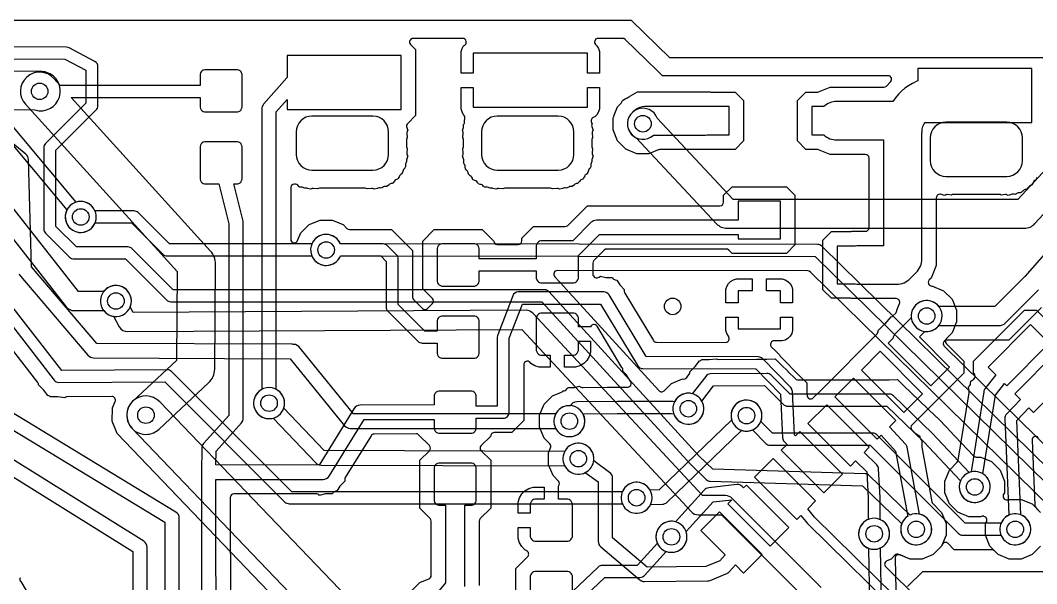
# Model space of a CAD drawing. Header units: millimetres. Extents: x 2.1 to 97.9, y 0.8 to 28.7.
# Drawn here: x 60.84 to 82.34, y 16.76 to 28.67 of the extents above; entities that cross this region are included whole.
import ezdxf

# ---------------------------------------------------------------- set-up
doc = ezdxf.new("R2010")
doc.units = ezdxf.units.MM

msp = doc.modelspace()

# ---------------------------------------------------------------- linework, layer by layer
at = {"layer": '16_copper'}
for points in [[(34.984, 27.908), (61.786, 27.845), (62.23, 27.61), (62.23, 26.913), (61.378, 26.061, 0.198912), (61.341, 25.972), (61.341, 24.257, 0.198912), (61.378, 24.167), (61.886, 23.659, 0.198912), (61.976, 23.622), (63.066, 23.622), (63.933, 22.755, 0.198912), (64.023, 22.718), (71.87, 22.718), (75.014, 19.282, 0.016008), (75.02, 19.276), (75.35, 18.958, 0.186257), (75.434, 18.923), (78.655, 18.829), (79.483, 18.026, 0.957925), (80.082, 17.762), (80.098, 17.802, 0.648057), (79.66, 18.208), (78.797, 19.046, 0.187495), (78.712, 19.082), (75.491, 19.176), (75.199, 19.456), (72.019, 22.931), (72.013, 22.936), (72.007, 22.942), (72.003, 22.945), (71.998, 22.949), (71.991, 22.953), (71.984, 22.958), (71.979, 22.96), (71.973, 22.963), (71.965, 22.965), (71.958, 22.968), (71.953, 22.968), (71.946, 22.97), (71.934, 22.971), (71.926, 22.972), (64.076, 22.972), (63.209, 23.839, 0.198912), (63.119, 23.876), (62.029, 23.876), (61.595, 24.31), (61.595, 25.919), (62.447, 26.771, 0.198912), (62.484, 26.861), (62.484, 27.686, 0.277807), (62.416, 27.798), (61.877, 28.084, 0.121731), (61.818, 28.099), (34.925, 28.162, 0.222506)], [(35.769, 26.835), (61.153, 26.772, 0.995419), (61.4, 27.565), (61.394, 27.567, 0.072343), (61.279, 27.584), (35.561, 27.648, 0.242866)], [(84.199, 27.321), (81.94, 24.879), (75.92, 24.879), (74.314, 26.6, 0.975486), (73.699, 26.374), (73.715, 26.334, 0.169009), (73.869, 26.183), (75.564, 24.367, 0.207885), (75.787, 24.27), (82.074, 24.27, 0.209053), (82.298, 24.368), (84.557, 26.81)], [(60.812, 23.301), (62.273, 21.586, 0.218558), (62.388, 21.533), (66.55, 21.514), (67.7, 20.097, 0.226019), (67.818, 20.041), (72.163, 20.041), (72.181, 20.011), (72.207, 19.977), (72.237, 19.946), (72.271, 19.92), (72.308, 19.899), (72.348, 19.882), (72.389, 19.871), (72.432, 19.866), (72.475, 19.866), (72.518, 19.871, 1), (72.389, 20.515), (72.348, 20.504, 0.192262), (72.163, 20.345), (67.891, 20.345), (66.762, 21.737, 0.263094), (66.619, 21.815), (66.61, 21.816, 0.039224), (66.587, 21.819), (62.459, 21.837), (61.079, 23.458), (61.017, 25.722, 0.219129), (60.961, 25.836), (60.294, 26.376, 0.169301)], [(84.639, 17.172), (77.794, 23.89, 0.196161), (77.705, 23.927), (67.612, 23.939, 0.664537), (67.008, 23.94), (63.997, 23.94), (63.336, 24.601, 0.198912), (63.246, 24.638), (62.422, 24.638, 0.96399), (61.81, 24.405), (61.826, 24.365, 0.643555), (62.423, 24.384), (63.193, 24.384), (63.855, 23.723, 0.198912), (63.945, 23.686), (67.008, 23.686, 0.66366), (67.612, 23.685), (77.653, 23.673), (84.46, 16.993)], [(82.862, 24.135), (82.084, 23.253), (81.45, 22.619), (80.267, 22.619), (80.257, 22.632), (80.226, 22.662), (80.192, 22.688), (80.155, 22.71), (80.115, 22.726), (80.074, 22.737), (80.031, 22.743), (79.989, 22.743), (79.946, 22.737), (79.905, 22.726), (79.865, 22.71), (79.828, 22.688), (79.794, 22.662), (79.763, 22.632), (79.737, 22.598), (79.716, 22.561), (79.699, 22.521), (79.688, 22.48), (79.683, 22.437), (79.683, 22.394), (79.688, 22.351), (79.699, 22.31), (79.716, 22.27), (79.737, 22.233), (79.763, 22.199), (79.794, 22.169), (79.828, 22.143), (79.865, 22.121), (79.905, 22.105), (79.946, 22.094), (79.989, 22.088), (80.031, 22.088), (80.074, 22.094, 0.17809), (80.267, 22.212), (81.534, 22.212, 0.198912), (81.678, 22.272), (82.376, 22.97, 0.015606)], [(83.739, 17.273), (77.55, 23.346, 0.19616), (77.497, 23.368), (72.199, 23.375, 0.652706), (72.143, 23.247), (72.237, 23.145, 0.011082), (72.239, 23.142), (72.361, 23.021, 0.113727), (72.377, 22.991), (74.347, 20.839, 0.427256), (74.457, 20.836), (74.612, 20.991), (74.844, 21.088, 0.334421), (74.935, 21.117), (74.989, 21.187), (74.991, 21.19, 0.127716), (75.004, 21.237), (75.108, 21.343, 0.029634), (75.114, 21.35), (75.205, 21.468), (75.208, 21.468), (75.212, 21.47, 0.127711), (75.255, 21.493), (75.403, 21.494, 0.029636), (75.412, 21.495), (75.56, 21.514, 0.12847), (75.606, 21.497), (75.609, 21.497), (76.419, 21.505, 0.054873), (76.436, 21.507), (76.628, 21.507, 0.002666), (76.629, 21.507), (76.808, 21.509), (76.934, 21.383, 0.002661), (76.935, 21.382), (77.072, 21.248, 0.05543), (77.083, 21.234), (77.226, 21.092, 0.198912), (77.28, 21.069), (78.898, 21.069, 0.000666), (78.898, 21.069), (79.216, 21.07, 0.003527), (79.217, 21.07), (79.395, 21.073), (79.522, 20.947, 0.003523), (79.523, 20.946), (80.194, 20.298, 0.102598), (80.223, 20.28), (80.341, 20.155, 0.011202), (80.344, 20.153), (80.467, 20.033, 0.114281), (80.485, 20.003), (81, 19.458, 0.206211), (81.055, 19.435), (81.152, 19.435), (81.384, 19.338), (81.562, 19.16), (81.658, 18.928), (81.658, 18.677, 0.645925), (81.691, 18.528), (81.694, 18.528, 0.176387), (81.757, 18.539), (82.009, 18.539), (82.241, 18.443), (82.419, 18.265)], [(77.781, 16.676), (75.899, 18.559, 0.198912), (75.755, 18.618), (75.272, 18.618), (71.688, 22.471, 0.209685), (71.538, 22.536), (63.232, 22.492), (63.167, 22.608, 0.967905), (62.571, 22.878), (62.554, 22.838, 0.46382), (62.813, 22.41), (62.935, 22.19, 0.273468), (63.114, 22.085), (71.451, 22.129), (75.035, 18.277, 0.208309), (75.184, 18.212), (75.671, 18.212), (77.494, 16.389)], [(60.218, 22.783), (61.558, 21.061, 0.232857), (61.659, 21.012), (63.899, 21.025), (66.439, 18.484, 0.198912), (66.529, 18.447), (73.574, 18.447), (73.582, 18.429), (73.603, 18.391), (73.629, 18.357), (73.66, 18.327), (73.694, 18.301), (73.731, 18.279), (73.77, 18.263), (73.812, 18.252), (73.854, 18.246), (73.897, 18.246), (73.94, 18.252, 1), (73.812, 18.896), (73.77, 18.884, 0.2145), (73.574, 18.701), (66.582, 18.701), (64.041, 21.242, 0.200352), (63.95, 21.279), (61.72, 21.266), (60.444, 22.906)], [(82.436, 22.599), (81.744, 21.908), (80.436, 21.908, 0.671571), (80.383, 21.777), (84.711, 17.529, 0.095751)], [(67.212, 15.42), (62.889, 19.93), (62.786, 20.194), (62.792, 20.476), (62.849, 20.607, 0.543096), (62.779, 20.714), (61.834, 20.708, 0.023472), (61.827, 20.708), (61.819, 20.706, 0.105888), (61.782, 20.689), (61.638, 20.707, 0.032438), (61.628, 20.707), (61.482, 20.706, 0.043401), (61.472, 20.715), (61.466, 20.719, 0.105831), (61.428, 20.733), (61.338, 20.848, 0.032447), (61.331, 20.855), (61.228, 20.958, 0.185942), (61.212, 21.01), (60.002, 22.566, 0.037898)], [(54.842, 7.386), (63.382, 13.557), (69.621, 13.551, 0.191979), (69.709, 13.586), (73.203, 16.891), (73.946, 16.891, 0.210746), (74.04, 16.932), (74.503, 17.439, 0.943625), (74.758, 18.043), (74.718, 18.059, 0.659053), (74.315, 17.611), (73.89, 17.145), (73.152, 17.145, 0.191718), (73.065, 17.11), (69.571, 13.805), (63.341, 13.811, 0.157983), (63.267, 13.787), (54.727, 7.616)], [(79.057, 16.259), (79.032, 17.513, 0.955325), (78.793, 18.122), (78.754, 18.106, 0.650013), (78.778, 17.507), (78.802, 16.31)], [(82.419, 17.549), (82.241, 17.371), (82.009, 17.275), (81.757, 17.275), (81.525, 17.371), (81.443, 17.453, 0.198912), (81.389, 17.475), (80.593, 17.475), (80.462, 17.607, 0.458567), (80.347, 17.598), (80.343, 17.591, 0.123768), (80.324, 17.549), (80.146, 17.371), (79.914, 17.275), (79.662, 17.275), (79.447, 17.364, 0.541101), (79.341, 17.292), (79.355, 16.629)], [(79.607, 16.698), (79.927, 17.018), (83.402, 17.018, 0.193334)], [(60.84, 16.88, 0.257286), (60.853, 16.802), (60.968, 16.61, 0.130032)]]:
    msp.add_lwpolyline(points, format="xyb", dxfattribs=at)
for points in [[(76.721, 21.165, 0.201683), (76.63, 21.203), (75.437, 21.19, 0.229904), (75.337, 21.14), (75.054, 20.772, 0.965906), (74.865, 20.145), (74.906, 20.134, 0.642151), (75.255, 20.617), (75.501, 20.937), (76.579, 20.948), (76.979, 20.548, 0.198912), (77.069, 20.511), (78.899, 20.511, 0.000664), (78.899, 20.511), (79.169, 20.511), (79.945, 19.761), (80.726, 18.934, 0.978741), (81.32, 18.657), (81.337, 18.697, 0.632989), (80.911, 19.109), (80.128, 19.937, 0.011202), (80.124, 19.941), (79.309, 20.73, 0.195246), (79.22, 20.765), (78.898, 20.765), (77.122, 20.765)], [(72.708, 19.077, 1), (72.58, 19.721), (72.539, 19.71, 0.191336), (72.355, 19.553), (67.268, 19.57), (66.414, 20.468, 0.936801), (65.809, 20.719), (65.793, 20.679, 0.604186), (66.193, 20.259), (67.092, 19.313, 0.204595), (67.202, 19.266), (72.353, 19.248), (72.371, 19.217), (72.397, 19.183), (72.428, 19.153), (72.462, 19.126), (72.499, 19.105), (72.539, 19.089), (72.58, 19.077), (72.623, 19.072), (72.665, 19.072)], [(67.703, 15.615, 0.595812), (67.921, 16.296), (63.793, 20.601, 1), (63.207, 20.039), (67.334, 15.733), (67.371, 15.699), (67.412, 15.67), (67.456, 15.646), (67.503, 15.628), (67.552, 15.615), (67.602, 15.609), (67.653, 15.609)], [(81.947, 17.585, 1), (81.819, 18.229), (81.778, 18.218, 0.2145), (81.581, 18.034), (80.825, 18.034), (78.957, 19.902, 0.198912), (78.867, 19.939), (76.751, 19.939), (76.503, 20.187, 0.965066), (75.906, 20.455), (75.889, 20.416, 0.642766), (76.324, 20.007), (76.608, 19.722, 0.198912), (76.698, 19.685), (78.814, 19.685), (80.682, 17.817, 0.198912), (80.772, 17.78), (81.581, 17.78), (81.589, 17.762), (81.61, 17.725), (81.637, 17.691), (81.667, 17.66), (81.701, 17.634), (81.738, 17.613), (81.778, 17.596), (81.819, 17.585), (81.862, 17.58), (81.905, 17.58)]]:
    msp.add_lwpolyline(points, format="xyb", close=True, dxfattribs=at)
at = {"layer": '1_copper'}
for points in [[(70.422, 27.971), (70.422, 27.551), (70.167, 27.551), (70.167, 28.004), (70.185, 28.069), (70.218, 28.126, 0.862364), (70.193, 28.285), (69.151, 28.285, 0.668179), (69.097, 28.155), (69.202, 28.05), (69.202, 26.654), (69.035, 26.487, 0.299344), (69.016, 26.402), (69.036, 26.339, 0.214266), (69.018, 26.278), (69.027, 26.19, 0.153768), (69.013, 26.147), (69.013, 25.994, 0.125832), (69.027, 25.95), (69.018, 25.863, 0.077612), (69.019, 25.839), (69.024, 25.827, 0.017918), (69.026, 25.819), (69.036, 25.802), (69.016, 25.739, 0.058552), (69.013, 25.716), (69.013, 25.679), (69.013, 25.679, 0.214191), (68.992, 25.606), (68.991, 25.601), (68.988, 25.566, 0.063019), (68.976, 25.547), (68.974, 25.541, 0.238193), (68.933, 25.472), (68.921, 25.434, 0.037453), (68.912, 25.425), (68.91, 25.42, 0.250452), (68.852, 25.357), (68.832, 25.321, 0.032335), (68.823, 25.314), (68.82, 25.31, 0.2511), (68.751, 25.26), (68.725, 25.229, 0.034827), (68.714, 25.224), (68.71, 25.22, 0.235235), (68.636, 25.186), (68.633, 25.184), (68.604, 25.159, 0.059806), (68.583, 25.154), (68.578, 25.152, 0.222467), (68.504, 25.132), (68.5, 25.13), (68.472, 25.115, 0.246904), (68.391, 25.114), (68.329, 25.095, 0.214284), (68.268, 25.112), (68.18, 25.103, 0.153761), (68.137, 25.118), (67.173, 25.118, 0.125832), (67.129, 25.103), (67.041, 25.112, 0.077497), (67.018, 25.111), (67.005, 25.107, 0.017751), (66.998, 25.104), (66.98, 25.095), (66.918, 25.114, 0.05903), (66.895, 25.118), (66.859, 25.118), (66.858, 25.118, 0.214408), (66.785, 25.138), (66.781, 25.139), (66.745, 25.143, 0.032506), (66.735, 25.149), (66.731, 25.152, 0.836737), (66.561, 25.117), (66.561, 24.039, 0.820685), (66.707, 24.009), (66.774, 24.171), (66.952, 24.348), (67.184, 24.445), (67.436, 24.445), (67.668, 24.348), (67.75, 24.267, 0.198912), (67.804, 24.244), (68.695, 24.244), (69.139, 23.801), (69.139, 22.816, 0.198912), (69.161, 22.763), (69.347, 22.577, 0.414214), (69.455, 22.577), (69.557, 22.679, 0.414214), (69.557, 22.787), (69.355, 22.989), (69.355, 24.001), (69.598, 24.244), (70.61, 24.244), (70.854, 24, 0.403692), (70.929, 23.927), (71.374, 23.927, 0.414214), (71.45, 24.003), (71.45, 24.064), (71.694, 24.308), (72.366, 24.308, 0.198912), (72.42, 24.33), (72.836, 24.746), (75.639, 24.746, 0.414214), (75.715, 24.822), (75.715, 24.971), (75.894, 25.15), (77.046, 25.15), (77.225, 24.971), (77.225, 23.919), (77.046, 23.74), (75.894, 23.74), (75.825, 23.809, 0.198912), (75.771, 23.832), (73.246, 23.832, 0.198912), (73.192, 23.809), (72.971, 23.588, 0.198912), (72.949, 23.534), (72.949, 23.304, 0.584119), (73.082, 23.239), (73.113, 23.259), (73.227, 23.231, 0.060463), (73.245, 23.228), (73.363, 23.228, 0.254854), (73.425, 23.182), (73.461, 23.173), (73.521, 23.073, 0.060462), (73.533, 23.058), (73.616, 22.975, 0.254862), (73.627, 22.899), (74.231, 21.899, 0.261841), (74.296, 21.862), (75.763, 21.858, 0.591849), (75.817, 21.989), (75.783, 22.047), (75.766, 22.112), (75.766, 22.393), (76.02, 22.393), (76.02, 22.145), (76.92, 22.145), (76.92, 22.393), (77.174, 22.393), (77.174, 22.112), (77.157, 22.047), (77.123, 21.989), (77.076, 21.942), (77.018, 21.908), (76.953, 21.891), (76.784, 21.891, 0.548411), (76.714, 21.783), (76.716, 21.781, 0.198266), (76.763, 21.727), (76.897, 21.592, 0.061061), (76.908, 21.577), (77.344, 21.127, 0.015476), (77.347, 21.124), (77.47, 21.012, 0.069578), (77.479, 20.99), (77.477, 20.824, 0.015477), (77.477, 20.819), (77.48, 20.735, 0.65166), (77.61, 20.685), (77.791, 20.865), (78.955, 22.03, 0.014291), (78.959, 22.034), (78.962, 22.039, 0.052468), (78.973, 22.058), (78.976, 22.067, 0.110634), (78.985, 22.109), (79.126, 22.25, 0.012497), (79.129, 22.253), (79.262, 22.401, 0.127746), (79.296, 22.419), (79.355, 22.479, 0.193327), (79.378, 22.541), (79.435, 22.678, 0.534518), (79.364, 22.784), (78.429, 22.784, 0.103697), (78.398, 22.79), (77.994, 22.79), (77.815, 22.969), (77.815, 24.021), (77.994, 24.2), (78.398, 24.2, 0.095612), (78.429, 24.206), (78.715, 24.206, 0.414214), (78.791, 24.282), (78.791, 25.756, 0.414214), (78.715, 25.832), (77.967, 25.832), (77.724, 25.932, 0.098488), (77.695, 25.938), (77.457, 25.938), (77.278, 26.117), (77.278, 26.969), (77.457, 27.148), (77.695, 27.148, 0.098488), (77.724, 27.154), (77.967, 27.254), (79.103, 27.254, 0.198912), (79.157, 27.277), (79.246, 27.366, 0.668179), (79.192, 27.496), (74.579, 27.496, 0.003394), (74.578, 27.496), (74.42, 27.494), (74.309, 27.606, 0.003386), (74.308, 27.606), (73.633, 28.264, 0.195395), (73.579, 28.285), (73.063, 28.285, 0.572909), (72.996, 28.172), (73.002, 28.165, 0.143222), (73.038, 28.126), (73.071, 28.069), (73.088, 28.004), (73.088, 27.551), (72.835, 27.551), (72.835, 27.971)], [(66.168, 20.252, 0.70694), (66.256, 20.864), (66.256, 26.733), (66.484, 26.994), (66.484, 26.78), (68.898, 26.78), (68.898, 27.924), (66.484, 27.924), (66.484, 27.457, 0.010106), (66.48, 27.452), (65.989, 26.891, 0.181753), (65.951, 26.791), (65.951, 20.864), (65.921, 20.847), (65.887, 20.821), (65.857, 20.79), (65.831, 20.756), (65.809, 20.719), (65.793, 20.679), (65.782, 20.638), (65.776, 20.595), (65.776, 20.553), (65.782, 20.51), (65.793, 20.469), (65.809, 20.429), (65.831, 20.392), (65.857, 20.358), (65.887, 20.327), (65.921, 20.301), (65.958, 20.28), (65.998, 20.263), (66.039, 20.252), (66.082, 20.247), (66.125, 20.247)], [(29.011, 26.288, 0.193859), (28.926, 26.248), (27.161, 24.312, 0.943302), (26.906, 23.709), (26.946, 23.692, 0.659307), (27.348, 24.141), (29.076, 26.035), (33.592, 26.035, 0.001083), (33.592, 26.035), (34.545, 26.039, 0.150845), (34.617, 26.062), (36.33, 27.242), (59.612, 27.305), (61.829, 24.66, 0.944634), (62.393, 24.328), (62.415, 24.365, 0.65825), (62.024, 24.823), (59.768, 27.514, 0.222514), (59.671, 27.559), (36.29, 27.495, 0.15126), (36.218, 27.473), (34.505, 26.293), (33.591, 26.289), (29.02, 26.289)], [(63.537, 19.915, 0.16676), (63.777, 20.023), (64.825, 21.001, 0.205645), (64.954, 21.294), (64.973, 23.511, 0.18862), (64.868, 23.787), (61.916, 27.038), (64.643, 27.038), (64.643, 26.83), (64.651, 26.802), (64.665, 26.776), (64.686, 26.756), (64.711, 26.741), (64.739, 26.734), (65.436, 26.734), (65.464, 26.741), (65.489, 26.756), (65.51, 26.776), (65.524, 26.802), (65.532, 26.83), (65.532, 27.526), (65.524, 27.554), (65.51, 27.58), (65.489, 27.6), (65.464, 27.615), (65.436, 27.623), (64.739, 27.623), (64.711, 27.615), (64.686, 27.6), (64.665, 27.58), (64.651, 27.554), (64.643, 27.526), (64.643, 27.292), (61.686, 27.292), (61.553, 27.438, 1), (60.951, 26.892), (64.159, 23.359), (64.143, 21.476), (63.223, 20.617), (63.188, 20.581), (63.158, 20.54), (63.134, 20.496), (63.115, 20.449), (63.102, 20.401), (63.095, 20.351), (63.094, 20.3), (63.1, 20.25), (63.111, 20.201), (63.129, 20.154), (63.152, 20.109), (63.181, 20.068), (63.215, 20.031), (63.253, 19.998), (63.294, 19.969), (63.339, 19.947), (63.387, 19.93), (63.436, 19.919), (63.486, 19.914)], [(79.627, 27.285), (79.551, 27.229), (79.479, 27.168), (79.413, 27.102), (79.352, 27.03), (79.296, 26.954), (79.294, 26.949), (78.108, 26.949, 0.187177), (77.834, 26.843), (77.583, 26.843), (77.583, 26.243), (77.835, 26.243, 0.186734), (78.108, 26.137), (79.096, 26.137), (79.096, 23.901), (78.57, 23.901, 0.041936), (78.502, 23.895), (78.12, 23.895), (78.12, 23.095), (78.499, 23.095, 0.043669), (78.57, 23.089), (79.375, 23.089, 0.198912), (79.662, 23.208), (79.789, 23.335, 0.198912), (79.908, 23.622), (79.908, 26.289, 0.044763), (79.916, 26.364), (79.923, 26.393), (79.932, 26.422), (79.944, 26.45), (79.957, 26.476), (79.973, 26.502), (79.977, 26.508), (82.233, 26.508), (82.233, 27.651), (79.82, 27.651), (79.82, 27.388), (79.791, 27.376), (79.707, 27.334)], [(72.23, 25.104, 0.147194), (72.187, 25.112), (72.099, 25.103, 0.153761), (72.055, 25.118), (71.091, 25.118, 0.125869), (71.048, 25.103), (70.96, 25.112, 0.077634), (70.937, 25.111), (70.924, 25.107, 0.017767), (70.917, 25.104), (70.899, 25.095), (70.837, 25.114, 0.058552), (70.814, 25.118), (70.777, 25.118), (70.776, 25.118, 0.214321), (70.703, 25.138), (70.699, 25.139), (70.663, 25.143, 0.063294), (70.644, 25.154), (70.639, 25.157, 0.238218), (70.569, 25.197), (70.532, 25.209, 0.037858), (70.522, 25.218), (70.518, 25.221, 0.25016), (70.455, 25.279), (70.418, 25.298, 0.032549), (70.412, 25.307), (70.408, 25.311, 0.251036), (70.358, 25.38), (70.326, 25.406, 0.034084), (70.321, 25.417), (70.318, 25.421, 0.236104), (70.283, 25.494), (70.281, 25.498), (70.257, 25.527, 0.058939), (70.251, 25.547), (70.249, 25.553, 0.221755), (70.229, 25.626), (70.228, 25.63), (70.213, 25.658, 0.247962), (70.212, 25.739), (70.193, 25.802, 0.214045), (70.21, 25.863), (70.201, 25.95, 0.153768), (70.215, 25.994), (70.215, 26.147, 0.125832), (70.201, 26.19), (70.21, 26.278, 0.077497), (70.209, 26.302), (70.204, 26.314, 0.017751), (70.202, 26.321), (70.192, 26.339), (70.212, 26.402, 0.05903), (70.215, 26.424), (70.215, 26.461), (70.215, 26.461, 0.214408), (70.236, 26.535), (70.237, 26.539), (70.242, 26.589, 0.269096), (70.218, 26.672), (70.185, 26.729), (70.167, 26.794), (70.167, 27.247), (70.422, 27.247), (70.422, 26.828), (72.835, 26.828), (72.835, 27.247), (73.088, 27.247), (73.088, 26.794), (73.071, 26.729), (73.038, 26.672), (72.99, 26.624, 0.478337), (72.917, 26.52), (72.919, 26.514), (72.921, 26.508, 0.01366), (72.924, 26.5), (72.934, 26.482, 0.246904), (72.935, 26.402), (72.954, 26.339, 0.214266), (72.937, 26.278), (72.946, 26.19, 0.153768), (72.931, 26.147), (72.931, 25.994, 0.125832), (72.946, 25.95), (72.937, 25.863, 0.077612), (72.938, 25.839), (72.942, 25.827, 0.017918), (72.945, 25.819), (72.954, 25.802), (72.935, 25.739, 0.058552), (72.931, 25.716), (72.931, 25.679), (72.931, 25.679, 0.214191), (72.911, 25.606), (72.91, 25.601), (72.906, 25.566, 0.063019), (72.895, 25.547), (72.892, 25.541, 0.238193), (72.852, 25.472), (72.84, 25.434, 0.037453), (72.831, 25.425), (72.828, 25.42, 0.250452), (72.77, 25.357), (72.751, 25.321, 0.032335), (72.742, 25.314), (72.738, 25.31, 0.2511), (72.669, 25.26), (72.643, 25.229, 0.034827), (72.633, 25.224), (72.628, 25.22, 0.235235), (72.555, 25.186), (72.552, 25.184), (72.522, 25.159, 0.059806), (72.502, 25.154), (72.496, 25.152, 0.222467), (72.423, 25.132), (72.419, 25.13), (72.39, 25.115, 0.246904), (72.31, 25.114), (72.248, 25.095)], [(73.883, 25.847), (73.651, 25.944), (73.473, 26.121), (73.377, 26.354), (73.377, 26.605, 0.17689), (73.402, 26.665), (73.473, 26.838), (73.535, 26.899, 0.065543), (73.547, 26.915), (73.58, 26.972), (73.637, 27.005, 0.042649), (73.65, 27.015), (73.66, 27.019, 0.022204), (73.669, 27.023), (73.713, 27.049, 0.118485), (73.747, 27.068), (73.892, 27.153), (75.431, 27.153, 0.085125), (75.456, 27.148), (75.959, 27.148), (76.138, 26.969), (76.138, 26.117), (75.959, 25.938), (75.456, 25.938, 0.080287), (75.431, 25.933), (74.358, 25.933, 0.098488), (74.329, 25.928), (74.135, 25.847)], [(73.994, 26.84, 0.167865), (73.812, 26.74), (73.793, 26.726, 1), (74.226, 26.233), (74.231, 26.238), (75.308, 26.238, 0.042285), (75.359, 26.243), (75.833, 26.243), (75.833, 26.843), (75.359, 26.843, 0.041821), (75.308, 26.848), (74.046, 26.848)], [(70.48, 23.058), (70.506, 23.073), (70.526, 23.093), (70.541, 23.119), (70.548, 23.147), (70.548, 23.368), (71.755, 23.368), (71.755, 23.21), (71.763, 23.182), (71.777, 23.157), (71.798, 23.136), (71.823, 23.122), (71.851, 23.114), (72.548, 23.114), (72.576, 23.122), (72.601, 23.136), (72.622, 23.157), (72.636, 23.182), (72.644, 23.21), (72.644, 23.692), (73.088, 24.136), (76.02, 24.136), (76.02, 24.045), (76.92, 24.045), (76.92, 24.845), (76.02, 24.845), (76.02, 24.441), (73.025, 24.441, 0.198912), (72.917, 24.397), (72.524, 24.003), (71.851, 24.003), (71.823, 23.995), (71.798, 23.981), (71.777, 23.96), (71.763, 23.935), (71.755, 23.907), (71.755, 23.622), (70.548, 23.622), (70.548, 23.843), (70.541, 23.871), (70.526, 23.897), (70.506, 23.917), (70.48, 23.932), (70.452, 23.94), (69.756, 23.94), (69.728, 23.932), (69.702, 23.917), (69.682, 23.897), (69.667, 23.871), (69.66, 23.843), (69.66, 23.147), (69.667, 23.119), (69.682, 23.093), (69.702, 23.073), (69.728, 23.058), (69.756, 23.05), (70.452, 23.05)], [(70.48, 21.534), (70.506, 21.549), (70.526, 21.569), (70.541, 21.595), (70.548, 21.623), (70.548, 22.319), (70.541, 22.347), (70.526, 22.373), (70.506, 22.393), (70.48, 22.408), (70.452, 22.416), (69.756, 22.416), (69.728, 22.408), (69.702, 22.393), (69.682, 22.373), (69.667, 22.347), (69.66, 22.319), (69.66, 22.098), (69.395, 22.098), (68.834, 22.659), (68.834, 23.622, 0.198912), (68.797, 23.712), (68.606, 23.902, 0.198912), (68.517, 23.94), (67.612, 23.94, 0.965066), (66.999, 23.707), (67.016, 23.667, 0.642766), (67.612, 23.686), (68.464, 23.686), (68.58, 23.569), (68.58, 22.606, 0.198912), (68.617, 22.516), (69.252, 21.881, 0.198912), (69.342, 21.844), (69.66, 21.844), (69.66, 21.623), (69.667, 21.595), (69.682, 21.569), (69.702, 21.549), (69.728, 21.534), (69.756, 21.527), (70.452, 21.527)], [(80.49, 21.337), (79.855, 21.973), (79.972, 22.09, 0.960569), (80.074, 22.737), (80.031, 22.743, 0.468388), (79.685, 22.378), (79.352, 22.045, 0.149995), (79.296, 21.939), (79.197, 21.84), (80.095, 20.942)], [(81.09, 18.481, 0.680179), (81.199, 19.081), (81.464, 20.744), (81.654, 20.991), (81.703, 20.942), (82.601, 21.84), (82.206, 22.235), (81.308, 21.337), (81.473, 21.172), (81.243, 20.874, 0.125361), (81.218, 20.816), (80.948, 19.12), (80.921, 19.113), (80.881, 19.097), (80.844, 19.075), (80.81, 19.049), (80.779, 19.019), (80.753, 18.985), (80.732, 18.947), (80.715, 18.908), (80.704, 18.866), (80.699, 18.824), (80.699, 18.781), (80.704, 18.738), (80.715, 18.697), (80.732, 18.657), (80.753, 18.62), (80.779, 18.586), (80.81, 18.556), (80.844, 18.53), (80.881, 18.508), (80.921, 18.492), (80.962, 18.481), (81.005, 18.475), (81.047, 18.475)], [(79.852, 17.585, 0.812994), (79.858, 18.227), (79.595, 19.645, 0.14109), (79.564, 19.707), (79.227, 20.074), (79.359, 20.206), (78.461, 21.104), (78.066, 20.709), (78.964, 19.811), (79.047, 19.894), (79.352, 19.562), (79.608, 18.181), (79.605, 18.18), (79.571, 18.154), (79.541, 18.123), (79.515, 18.089), (79.493, 18.052), (79.477, 18.012), (79.466, 17.971), (79.46, 17.928), (79.46, 17.886), (79.466, 17.843), (79.477, 17.802), (79.493, 17.762), (79.515, 17.725), (79.541, 17.691), (79.571, 17.66), (79.605, 17.634), (79.643, 17.613), (79.682, 17.596), (79.724, 17.585), (79.766, 17.58), (79.809, 17.58)], [(72.518, 19.871, 0.502197), (72.743, 20.346), (73.47, 20.352), (74.608, 20.352), (74.66, 20.348), (74.676, 20.31, 1), (75.264, 20.6), (75.243, 20.638, 0.534509), (74.697, 20.638), (74.677, 20.602, 0.120621), (74.612, 20.606), (73.469, 20.606, 0.001852), (73.469, 20.606), (72.611, 20.599, 0.316762), (72.475, 20.52), (72.432, 20.52), (72.389, 20.515), (72.348, 20.504), (72.308, 20.487), (72.271, 20.466), (72.237, 20.44), (72.207, 20.409), (72.181, 20.375), (72.159, 20.338), (72.143, 20.298), (72.132, 20.257), (72.126, 20.214), (72.126, 20.172), (72.132, 20.129), (72.143, 20.088), (72.159, 20.048), (72.181, 20.011), (72.207, 19.977), (72.237, 19.946), (72.271, 19.92), (72.308, 19.899), (72.348, 19.882), (72.389, 19.871), (72.432, 19.866), (72.475, 19.866)], [(73.94, 18.252, 0.234136), (74.171, 18.43), (74.42, 18.437, 0.186771), (74.521, 18.48), (76.097, 19.999, 0.996497), (76.305, 20.621), (76.264, 20.632, 0.562766), (75.886, 20.219), (74.352, 18.74), (74.161, 18.734), (74.149, 18.756), (74.123, 18.79), (74.092, 18.82), (74.058, 18.847), (74.021, 18.868), (73.981, 18.884), (73.94, 18.896), (73.897, 18.901), (73.854, 18.901), (73.812, 18.896), (73.77, 18.884), (73.731, 18.868), (73.694, 18.847), (73.66, 18.82), (73.629, 18.79), (73.603, 18.756), (73.582, 18.719), (73.565, 18.679), (73.554, 18.638), (73.549, 18.595), (73.549, 18.552), (73.554, 18.51), (73.565, 18.468), (73.582, 18.429), (73.603, 18.391), (73.629, 18.357), (73.66, 18.327), (73.694, 18.301), (73.731, 18.279), (73.77, 18.263), (73.812, 18.252), (73.854, 18.246), (73.897, 18.246)], [(78.963, 17.49, 0.739462), (79.026, 18.114), (79.026, 18.574, 0.013147), (79.026, 18.58), (78.994, 19.184, 0.18633), (78.956, 19.267), (78.687, 19.534), (78.793, 19.64), (77.895, 20.538), (77.5, 20.143), (78.398, 19.245), (78.508, 19.355), (78.743, 19.121), (78.772, 18.57), (78.772, 18.114), (78.754, 18.106), (78.716, 18.085), (78.682, 18.058), (78.652, 18.028), (78.626, 17.994), (78.604, 17.957), (78.588, 17.917), (78.577, 17.876), (78.571, 17.833), (78.571, 17.79), (78.577, 17.748), (78.588, 17.706), (78.604, 17.667), (78.626, 17.629), (78.652, 17.595), (78.682, 17.565), (78.716, 17.539), (78.754, 17.517), (78.793, 17.501), (78.835, 17.49), (78.877, 17.484), (78.92, 17.484)], [(75.376, 16.815, 0.096945), (75.433, 16.827), (75.783, 16.973, 0.111819), (75.837, 17.012), (75.964, 17.153), (76.135, 16.982), (76.53, 17.377), (75.632, 18.276), (75.237, 17.88), (75.748, 17.369), (75.633, 17.241), (75.343, 17.119), (74.096, 17.107), (73.368, 17.724), (73.368, 18.986, 0.240828), (73.305, 19.11), (72.968, 19.353, 0.972865), (72.322, 19.463), (72.317, 19.421, 0.578676), (72.79, 19.106), (73.063, 18.909), (73.063, 17.653, 0.220615), (73.117, 17.537), (73.943, 16.838), (73.943, 16.838), (73.943, 16.838), (73.955, 16.83), (73.968, 16.821), (73.968, 16.821), (73.968, 16.821), (73.981, 16.815), (73.996, 16.809), (73.996, 16.809), (73.997, 16.809), (74.011, 16.806), (74.027, 16.803), (74.027, 16.803), (74.027, 16.803), (74.042, 16.802)], [(74.677, 17.426, 0.459013), (74.921, 17.86), (75.493, 18.486), (75.89, 18.533), (75.803, 18.446), (76.701, 17.548), (77.096, 17.943), (76.198, 18.841), (76.139, 18.782, 0.289674), (75.992, 18.852), (75.401, 18.782, 0.180098), (75.306, 18.734), (74.695, 18.065), (74.677, 18.07), (74.634, 18.076), (74.591, 18.076), (74.548, 18.07), (74.507, 18.059), (74.467, 18.043), (74.43, 18.021), (74.396, 17.995), (74.366, 17.965), (74.34, 17.931), (74.318, 17.893), (74.302, 17.854), (74.291, 17.812), (74.285, 17.77), (74.285, 17.727), (74.291, 17.684), (74.302, 17.643), (74.318, 17.603), (74.34, 17.566), (74.366, 17.532), (74.396, 17.502), (74.43, 17.475), (74.467, 17.454), (74.507, 17.438), (74.548, 17.426), (74.591, 17.421), (74.634, 17.421)]]:
    msp.add_lwpolyline(points, format="xyb", close=True, dxfattribs=at)
for points in [[(58.893, 26.327), (61.816, 22.607, 0.230107), (61.976, 22.53), (62.608, 22.53, 0.960575), (63.138, 22.915), (63.112, 22.949, 0.46839), (62.608, 22.936), (62.075, 22.936), (59.151, 26.656, 0.229961)], [(64.982, 14.865), (64.979, 18.962), (67.246, 18.961, 0.260023), (67.376, 19.033), (68.113, 20.225), (69.596, 20.23), (69.596, 20.035), (69.604, 20.007), (69.618, 19.982), (69.639, 19.961), (69.664, 19.947), (69.692, 19.939), (70.389, 19.939), (70.417, 19.947), (70.442, 19.961), (70.463, 19.982), (70.477, 20.007), (70.485, 20.035), (70.485, 20.257), (71.056, 20.257, 0.414214), (71.184, 20.384), (71.184, 21.947), (71.461, 22.669), (73.112, 22.669), (73.901, 21.366, 0.261838), (74.009, 21.304), (76.4, 21.298), (76.92, 20.761), (76.962, 19.844, 0.185901), (76.999, 19.761), (77.058, 19.701), (76.934, 19.577), (77.832, 18.679), (78.227, 19.075), (77.329, 19.973), (77.238, 19.881), (77.214, 19.905), (77.171, 20.821, 0.182873), (77.136, 20.904), (76.545, 21.513, 0.202361), (76.454, 21.552), (74.081, 21.558), (73.292, 22.862, 0.262535), (73.184, 22.924), (71.374, 22.924, 0.310328), (71.255, 22.842), (70.938, 22.017, 0.092053), (70.929, 21.971), (70.929, 20.511), (70.485, 20.511), (70.485, 20.732), (70.477, 20.76), (70.463, 20.785), (70.442, 20.806), (70.417, 20.82), (70.389, 20.828), (69.692, 20.828), (69.664, 20.82), (69.639, 20.806), (69.618, 20.785), (69.604, 20.76), (69.596, 20.732), (69.596, 20.535), (68.027, 20.53, 0.259076), (67.898, 20.457), (67.162, 19.266), (64.981, 19.267), (64.985, 19.562), (65.518, 20.155, 0.185281), (65.557, 20.257), (65.557, 24.384, 0.061321), (65.553, 24.421), (65.356, 25.21), (65.436, 25.21), (65.464, 25.217), (65.489, 25.232), (65.51, 25.252), (65.524, 25.278), (65.532, 25.306), (65.532, 26.002), (65.524, 26.03), (65.51, 26.056), (65.489, 26.076), (65.464, 26.091), (65.436, 26.099), (64.739, 26.099), (64.711, 26.091), (64.686, 26.076), (64.665, 26.056), (64.651, 26.03), (64.643, 26.002), (64.643, 25.306), (64.651, 25.278), (64.665, 25.252), (64.686, 25.232), (64.711, 25.217), (64.739, 25.21), (65.042, 25.21), (65.253, 24.365), (65.253, 20.315), (64.72, 19.723, 0.181842), (64.681, 19.624), (64.674, 19.116, 0.003496), (64.674, 19.114), (64.677, 14.865)], [(82.338, 25.341), (82.326, 25.303, 0.037022), (82.317, 25.294), (82.315, 25.289, 0.249789), (82.257, 25.227), (82.237, 25.19, 0.033393), (82.228, 25.183), (82.225, 25.179, 0.251545), (82.155, 25.129), (82.129, 25.098, 0.033931), (82.119, 25.093), (82.115, 25.089, 0.235168), (82.042, 25.055), (82.038, 25.053), (82.009, 25.028, 0.059806), (81.988, 25.023), (81.983, 25.021, 0.222467), (81.909, 25.001), (81.905, 24.999), (81.877, 24.984, 0.246904), (81.796, 24.983), (81.734, 24.964, 0.214284), (81.673, 24.982), (81.585, 24.973, 0.153761), (81.542, 24.987), (80.578, 24.987, 0.125869), (80.534, 24.973), (80.447, 24.982, 0.077634), (80.423, 24.98), (80.411, 24.976, 0.017767), (80.404, 24.973), (80.386, 24.964), (80.323, 24.983, 0.548354), (80.213, 24.911), (80.213, 23.481), (80.105, 23.219), (80.064, 23.178, 0.395863), (80.06, 23.074), (80.066, 23.068, 0.200673), (80.136, 23.048), (80.368, 22.951), (80.546, 22.774), (80.642, 22.541), (80.642, 22.29), (80.546, 22.057), (80.427, 21.939, 0.414214), (80.427, 21.831), (80.795, 21.464), (80.795, 21.211), (80.252, 20.668), (79.701, 20.117, 0.402074), (79.698, 20.011), (79.749, 19.956, 0.056248), (79.762, 19.945), (79.862, 19.876, 0.179842), (79.876, 19.822), (79.887, 19.806), (79.909, 19.782), (79.904, 19.661, 0.056246), (79.905, 19.644), (80.119, 18.489, 0.15172), (80.14, 18.449), (80.324, 18.265), (80.42, 18.033), (80.42, 17.781), (80.324, 17.549), (80.146, 17.371), (79.914, 17.275), (79.662, 17.275), (79.422, 17.374, 0.303353), (79.339, 17.358), (79.257, 17.276), (79.167, 17.239, 0.536951), (79.143, 17.114), (79.82, 16.447, 0.072828)], [(71.323, 16.068), (71.323, 17.079), (71.572, 17.328, 0.435396), (71.568, 17.439), (71.564, 17.443, 0.148521), (71.515, 17.472), (71.447, 17.54), (71.399, 17.623), (71.374, 17.716), (71.374, 17.945), (71.628, 17.945), (71.628, 17.749), (71.636, 17.721), (71.65, 17.696), (71.671, 17.675), (71.696, 17.661), (71.724, 17.653), (72.421, 17.653), (72.449, 17.661), (72.474, 17.675), (72.495, 17.696), (72.509, 17.721), (72.517, 17.749), (72.517, 18.446), (72.509, 18.474), (72.495, 18.499), (72.474, 18.52), (72.449, 18.534), (72.421, 18.542), (72.225, 18.542), (72.225, 18.821, 0.402984), (72.223, 18.926), (72.108, 19.041), (72.012, 19.273), (72.012, 19.525), (72.055, 19.63, 0.303353), (72.039, 19.713), (71.918, 19.835), (71.821, 20.067), (71.821, 20.319), (71.918, 20.551), (72.095, 20.729), (72.288, 20.809, 0.07474), (72.313, 20.825), (72.317, 20.831, 0.278582), (72.4, 20.873), (72.43, 20.903), (72.542, 20.904, 0.065428), (72.562, 20.906), (72.67, 20.936, 0.264388), (72.745, 20.905), (73.258, 20.909, 0.039368), (73.27, 20.911), (73.468, 20.911, 0.001856), (73.468, 20.911), (73.664, 20.912, 0.763568), (73.739, 21.044), (73.671, 21.156, 0.059816), (73.66, 21.17), (73.577, 21.254, 0.253536), (73.566, 21.33), (73.039, 22.201, 0.631534), (72.903, 22.187), (72.644, 22.187), (72.644, 22.383), (72.636, 22.411), (72.622, 22.436), (72.601, 22.457), (72.576, 22.471), (72.548, 22.479), (71.851, 22.479), (71.823, 22.471), (71.798, 22.457), (71.777, 22.436), (71.763, 22.411), (71.755, 22.383), (71.755, 21.686), (71.763, 21.658), (71.777, 21.633), (71.798, 21.612), (71.823, 21.598), (71.851, 21.59), (72.047, 21.59), (72.047, 21.336), (71.818, 21.336), (71.725, 21.361), (71.642, 21.409, 0.828849), (71.488, 21.379), (71.488, 20.205), (71.235, 19.952), (70.866, 19.952, 0.14431), (70.825, 19.94), (70.82, 19.936, 0.177003), (70.79, 19.878), (70.587, 19.675, 0.414214), (70.587, 19.568), (70.79, 19.365), (70.79, 18.354), (70.571, 18.135, 0.198912), (70.548, 18.081), (70.548, 16.722, 0.018762)], [(82.419, 17.549), (82.241, 17.371), (82.009, 17.275), (81.757, 17.275), (81.525, 17.371), (81.347, 17.549), (81.251, 17.781), (81.251, 18.033, 0.645939), (81.218, 18.181), (81.215, 18.182, 0.176337), (81.152, 18.17), (80.9, 18.17), (80.668, 18.266), (80.49, 18.444), (80.394, 18.677), (80.394, 18.928), (80.49, 19.16), (80.658, 19.328, 0.158167), (80.679, 19.37), (80.906, 20.792, 0.071775), (80.906, 20.814), (80.892, 20.918, 0.275294), (80.937, 20.992), (80.945, 21.041), (81.005, 21.084, 0.337168), (81.031, 21.172), (81.028, 21.182, 0.092686), (81.003, 21.211), (81.003, 21.464), (82.08, 22.54), (82.332, 22.54), (84.037, 20.835, 0.297596)], [(82.772, 21.67), (81.874, 20.772), (81.992, 20.654), (81.696, 20.344, 0.203476), (81.661, 20.251), (81.744, 18.204), (81.738, 18.201), (81.701, 18.18), (81.667, 18.154), (81.637, 18.123), (81.61, 18.089), (81.589, 18.052), (81.573, 18.012), (81.561, 17.971), (81.556, 17.928), (81.556, 17.886), (81.561, 17.843), (81.573, 17.802), (81.589, 17.762), (81.61, 17.725), (81.637, 17.691), (81.667, 17.66), (81.701, 17.634), (81.738, 17.613), (81.778, 17.596), (81.819, 17.585), (81.862, 17.58), (81.905, 17.58), (81.947, 17.585, 0.755347), (81.998, 18.214), (81.917, 20.208), (82.171, 20.474), (82.269, 20.376), (83.167, 21.274)], [(64.205, 14.344), (64.205, 18.142, 0.262141), (64.131, 18.272), (59.442, 21.117)], [(59.211, 20.901), (63.9, 18.056), (63.9, 14.275, 0.216003)], [(63.532, 13.519), (63.525, 17.526, 0.25868), (63.454, 17.655), (58.518, 20.727)], [(58.285, 20.513), (63.221, 17.441), (63.227, 13.449, 0.217947)], [(69.114, 16.605), (69.292, 16.782), (69.485, 16.863, 0.303351), (69.532, 16.933), (69.532, 18.081, 0.198912), (69.51, 18.135), (69.291, 18.354), (69.291, 19.365), (69.494, 19.568, 0.414214), (69.494, 19.675), (69.274, 19.895, 0.227637), (69.215, 19.924), (68.325, 19.921, 0.259084), (68.261, 19.885), (67.715, 19.002, 0.139196), (67.704, 18.962), (67.704, 18.924), (67.614, 18.834, 0.058116), (67.603, 18.82), (67.536, 18.712, 0.259433), (67.463, 18.683), (67.436, 18.656), (67.309, 18.656, 0.05811), (67.291, 18.654), (67.167, 18.625, 0.259422), (67.095, 18.656), (65.361, 18.657, 0.414526), (65.284, 18.581), (65.286, 16.189, 0.093494)], [(82.369, 19.845, 0.682935), (82.239, 19.788), (82.295, 18.418, 0.1884), (82.317, 18.367), (82.419, 18.265)], [(79.745, 16.093), (77.64, 18.166), (77.495, 18.342), (77.662, 18.509), (76.764, 19.407), (76.369, 19.012), (77.267, 18.114), (77.35, 18.197), (77.487, 18.033, 0.025066), (77.494, 18.025), (79.601, 15.949)]]:
    msp.add_lwpolyline(points, format="xyb", dxfattribs=at)
for points in [[(75.766, 22.697), (75.766, 22.978), (75.783, 23.043), (75.817, 23.101), (75.864, 23.148), (75.922, 23.182), (75.987, 23.199), (76.318, 23.199), (76.318, 22.945), (76.02, 22.945), (76.02, 22.697)], [(76.92, 22.697), (76.92, 22.945), (76.622, 22.945), (76.622, 23.199), (76.953, 23.199), (77.018, 23.182), (77.076, 23.148), (77.123, 23.101), (77.157, 23.043), (77.174, 22.978), (77.174, 22.697)], [(72.352, 21.336), (72.352, 21.59), (72.548, 21.59), (72.576, 21.598), (72.601, 21.612), (72.622, 21.633), (72.636, 21.658), (72.644, 21.686), (72.644, 21.882), (72.898, 21.882), (72.898, 21.653), (72.873, 21.56), (72.825, 21.477), (72.757, 21.409), (72.674, 21.361), (72.581, 21.336)], [(79.924, 20.772), (79.026, 21.67), (78.631, 21.274), (79.529, 20.376)], [(71.374, 18.25), (71.374, 18.479), (71.399, 18.572), (71.447, 18.655), (71.515, 18.723), (71.598, 18.771), (71.691, 18.796), (71.92, 18.796), (71.92, 18.542), (71.724, 18.542), (71.696, 18.534), (71.671, 18.52), (71.65, 18.499), (71.636, 18.474), (71.628, 18.446), (71.628, 18.25)]]:
    msp.add_lwpolyline(points, close=True, dxfattribs=at)
for points in [[(70.244, 16.701), (70.244, 18.415), (70.389, 18.415), (70.417, 18.423), (70.442, 18.437), (70.463, 18.458), (70.477, 18.483), (70.485, 18.511), (70.485, 19.208), (70.477, 19.236), (70.463, 19.261), (70.442, 19.282), (70.417, 19.296), (70.389, 19.304), (69.692, 19.304), (69.664, 19.296), (69.639, 19.282), (69.618, 19.261), (69.604, 19.236), (69.596, 19.208), (69.596, 18.511), (69.604, 18.483), (69.618, 18.458), (69.639, 18.437), (69.664, 18.423), (69.692, 18.415), (69.837, 18.415), (69.837, 16.776), (69.664, 16.574)], [(72.517, 16.225), (72.517, 16.922), (72.509, 16.95), (72.495, 16.975), (72.474, 16.996), (72.449, 17.01), (72.421, 17.018), (71.724, 17.018), (71.696, 17.01), (71.671, 16.996), (71.65, 16.975), (71.636, 16.95), (71.628, 16.922), (71.628, 16.225)]]:
    msp.add_lwpolyline(points, dxfattribs=at)
at = {"layer": 'drills_via_1_16'}
for centre in [(61.252, 27.165), (74.009, 26.48), (62.121, 24.51), (67.31, 23.812), (62.865, 22.733), (74.638, 22.619), (80.01, 22.416), (66.103, 20.574), (63.5, 20.32), (74.97, 20.455), (76.2, 20.31), (72.454, 20.193), (72.644, 19.399), (81.026, 18.802), (73.876, 18.574), (79.788, 17.907), (81.883, 17.907), (74.612, 17.748), (78.899, 17.812)]:
    msp.add_circle(centre, 0.175, dxfattribs=at)
at = {"layer": 'holes'}
for points in [[(66.678, 25.831), (66.684, 25.764), (66.704, 25.702), (66.735, 25.646), (66.775, 25.596), (66.825, 25.556), (66.881, 25.525), (66.943, 25.505), (67.01, 25.499), (68.299, 25.499), (68.366, 25.505), (68.428, 25.525), (68.485, 25.556), (68.534, 25.596), (68.575, 25.646), (68.606, 25.702), (68.625, 25.764), (68.632, 25.831), (68.632, 26.31), (68.625, 26.376), (68.606, 26.439), (68.575, 26.495), (68.534, 26.544), (68.485, 26.585), (68.428, 26.616), (68.366, 26.635), (68.299, 26.642), (67.01, 26.642), (66.943, 26.635), (66.881, 26.616), (66.825, 26.585), (66.775, 26.544), (66.735, 26.495), (66.704, 26.439), (66.684, 26.376), (66.678, 26.31), (66.678, 25.831)], [(70.596, 25.831), (70.603, 25.764), (70.623, 25.702), (70.653, 25.646), (70.694, 25.596), (70.743, 25.556), (70.8, 25.525), (70.862, 25.505), (70.929, 25.499), (72.218, 25.499), (72.285, 25.505), (72.347, 25.525), (72.404, 25.556), (72.453, 25.596), (72.493, 25.646), (72.524, 25.702), (72.544, 25.764), (72.55, 25.831), (72.55, 26.31), (72.544, 26.376), (72.524, 26.439), (72.493, 26.495), (72.453, 26.544), (72.404, 26.585), (72.347, 26.616), (72.285, 26.635), (72.218, 26.642), (70.929, 26.642), (70.862, 26.635), (70.8, 26.616), (70.743, 26.585), (70.694, 26.544), (70.653, 26.495), (70.623, 26.439), (70.603, 26.376), (70.596, 26.31), (70.596, 25.831)], [(80.083, 25.7), (80.09, 25.633), (80.109, 25.571), (80.14, 25.515), (80.18, 25.465), (80.23, 25.425), (80.286, 25.394), (80.348, 25.375), (80.415, 25.368), (81.705, 25.368), (81.771, 25.375), (81.834, 25.394), (81.89, 25.425), (81.939, 25.465), (81.98, 25.515), (82.011, 25.571), (82.03, 25.633), (82.037, 25.7), (82.037, 26.179), (82.03, 26.245), (82.011, 26.308), (81.98, 26.364), (81.939, 26.413), (81.89, 26.454), (81.834, 26.485), (81.771, 26.504), (81.705, 26.511), (80.415, 26.511), (80.348, 26.504), (80.286, 26.485), (80.23, 26.454), (80.18, 26.413), (80.14, 26.364), (80.109, 26.308), (80.09, 26.245), (80.083, 26.179), (80.083, 25.7)]]:
    msp.add_lwpolyline(points, close=True, dxfattribs=at)
at = {"layer": 'outline'}
msp.add_lwpolyline([(91.606, 27.877), (74.576, 27.877), (73.765, 28.666), (33.336, 28.666)], dxfattribs=at)

doc.saveas('drawing.dxf')
